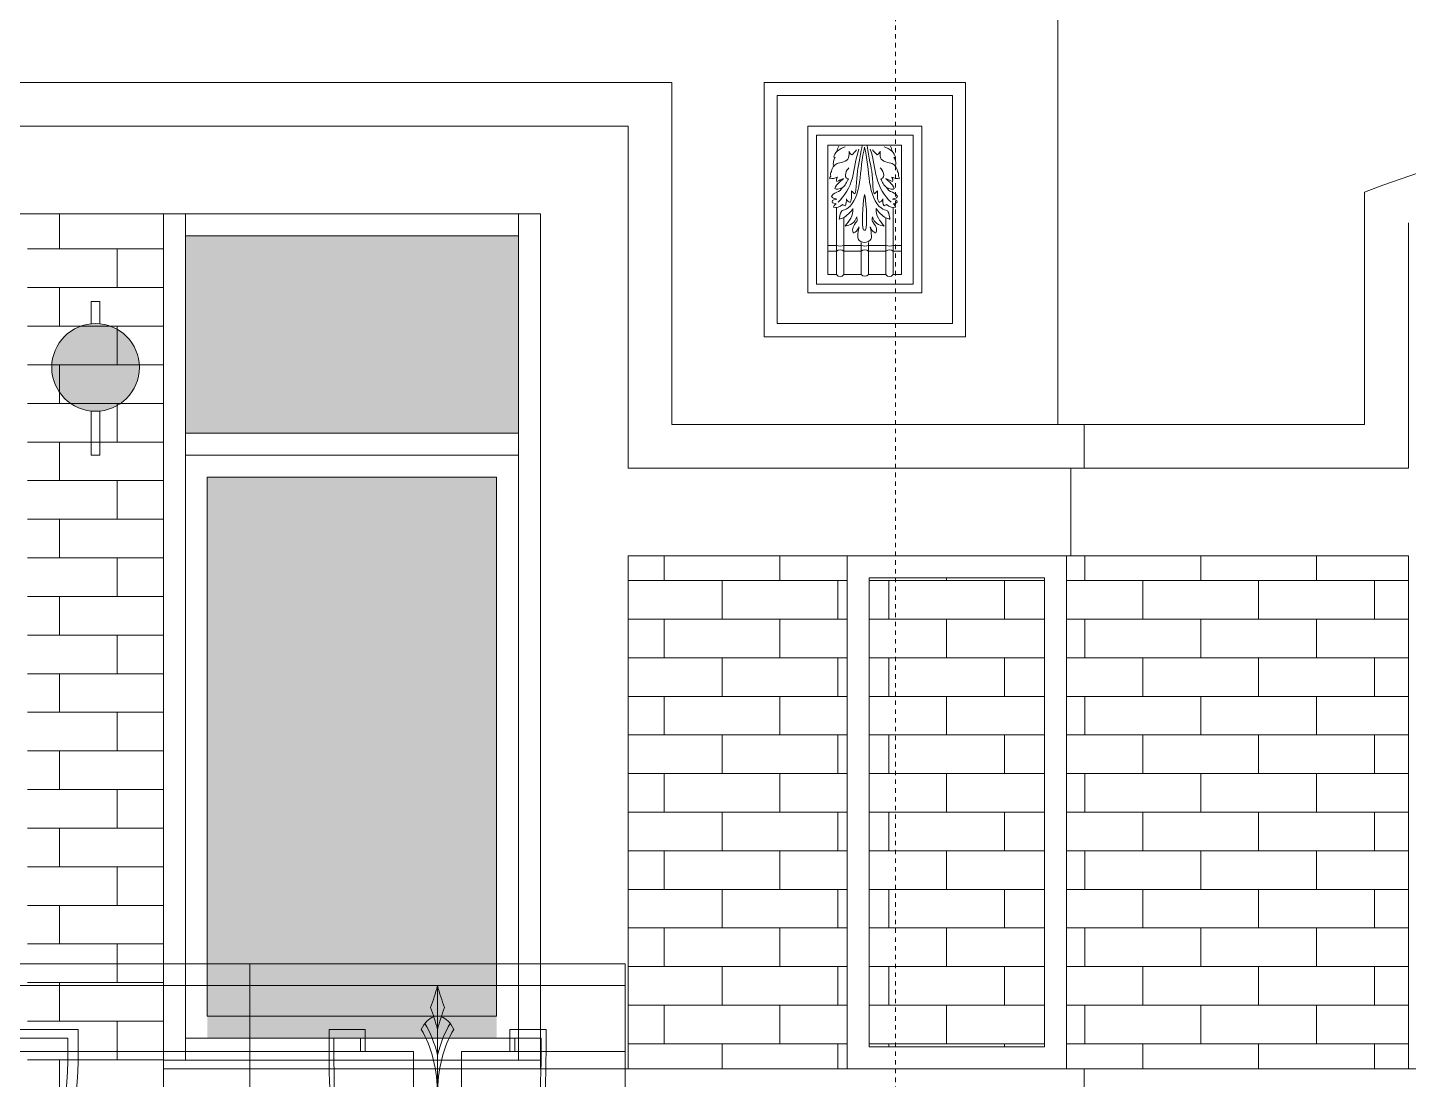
# Model space of a CAD drawing. Header units: millimetres. Extents: x 54 to 1314, y 20 to 614.
# Drawn here: x 598.61 to 630.11, y 195.38 to 219.37 of the extents above; entities that cross this region are included whole.
import ezdxf

# ---------------------------------------------------------------- set-up
doc = ezdxf.new("R2010")
doc.units = ezdxf.units.MM
doc.linetypes.add('CENTER2', pattern=[1.125, 0.75, -0.125, 0.125, -0.125])
for name, color, linetype, lineweight in [('A_ОКНА', 4, 'Continuous', 13), ('A_РАЗМ.ОСНОВНЫЕ', 4, 'Continuous', 13), ('A_УТЕП-ЛЬ', 41, 'Continuous', 15), ('A_ФАСАД', 30, 'Continuous', 15), ('А_КИРПИЧ ОБЛИЦ.', 250, 'Continuous', 30), ('А_МЕТАЛ.ОГРАЖД.', 102, 'Continuous', 18), ('А_ОБЛИЦОВКА КАМЕНЬ', 211, 'Continuous', 20), ('А_ОКНА', 4, 'Continuous', 13), ('А_ПЕРВЫЙ ПЛАН', 102, 'Continuous', 15), ('А_ШТРИХ.ОКОН', 140, 'Continuous', 9), ('А_ШТУКАТУРКА ФАСАД', 7, 'Continuous', 15), ('ОСИ', 40, 'CENTER2', 18)]:
    doc.layers.add(name, color=color, linetype=linetype, lineweight=lineweight)
doc.layers.add('layer 1', color=7, linetype='Continuous')

# ---------------------------------------------------------------- blocks, each defined once
blk = doc.blocks.new('5 реш')
at = {"layer": 'А_МЕТАЛ.ОГРАЖД.', "ltscale": 100}
for p, q in [((7.788, 11), (-7.788, 11)), ((7.788, 10.5), (-7.788, 10.5))]:
    blk.add_line(p, q, dxfattribs=at)
at = {"layer": 'А_МЕТАЛ.ОГРАЖД.', "lineweight": 20, "ltscale": 100}
for p, q in [((-7.788, 11), (7.788, 11)), ((-7.788, 10.5), (7.788, 10.5)), ((0, 10.5), (0, 0)), ((-4.5, 9.5), (-3, 9.5)), ((-4.5, 9.5), (-4.5, 9)), ((-4.3, 9.3), (-3.2, 9.3)), ((-4.3, 9.3), (-4.3, 9)), ((-3.2, 9.3), (-3.2, 9)), ((-3, 9.5), (-3, 9)), ((3, 9.5), (4.5, 9.5)), ((3, 9.5), (3, 9)), ((3.2, 9.3), (4.3, 9.3)), ((3.2, 9.3), (3.2, 9)), ((4.3, 9.3), (4.3, 9)), ((4.5, 9.5), (4.5, 9)), ((-7.788, 9), (-1, 9)), ((-1, 9), (-1, 5.5)), ((1, 9), (7.788, 9)), ((1, 9), (1, 5.5)), ((-5.506, 4), (-5.252, 3.569)), ((5.506, 4), (5.252, 3.569)), ((-5.576, 3.725), (-5.424, 3.468)), ((5.576, 3.725), (5.424, 3.468)), ((-7.788, 1), (7.788, 1))]:
    blk.add_line(p, q, dxfattribs=at)
for centre, radius, start, end in [((-4.039, 12.506), 4.51, 326.2457, 333.5914), ((4.039, 12.506), 4.51, 206.4086, 213.7543), ((-4.039, 7.494), 4.51, 26.4086, 33.7543), ((4.039, 7.494), 4.51, 146.2457, 153.5914), ((0, 8.885), 0.915, 99.783, 137.7598), ((-2, 8), 2.2, 24.62, 47.9372), ((2, 8), 2.2, 132.0628, 155.38), ((0, 8.885), 0.915, 42.2402, 80.217), ((-2, 8), 2, 0, 48.5904), ((2, 8), 2, 131.4096, 180), ((0, -2.354), 10.354, 41.216, 138.784), ((0, -2.893), 10.893, 44.3573, 135.6427), ((0, -5.354), 12.354, 78.3486, 101.6514), ((0, -5.354), 12.154, 79.1592, 100.8409), ((-4.5, 5.5), 3.5, 225.794, 0), ((4.5, 5.5), 3.5, 180, 314.206), ((0, -5.354), 10.354, 41.216, 138.784), ((-4.364, 5.443), 3.357, 227.2792, 351.5094), ((4.364, 5.443), 3.357, 188.4906, 312.7208), ((0, -5.354), 10.854, 120.4807, 129.7499), ((0, -5.354), 10.854, 50.2501, 59.5193), ((0, -5.354), 10.654, 121.5564, 128.5621), ((0, -5.354), 10.654, 51.4379, 58.4436)]:
    blk.add_arc(centre, radius, start, end, dxfattribs=at)
for centre, major_axis, ratio, start_param, end_param in [((0, 9), (0, -7), 0.642857, 4.712389, 7.853982), ((0, 9), (-0.062, 7), 0.614231, 1.565355, 4.706948), ((0, 7), (0, -4), 0.625, 4.776071, 7.7903), ((0, 6.583), (0, -3.583), 0.637973, 4.712389, 7.853982)]:
    blk.add_ellipse(centre, major_axis=major_axis, ratio=ratio, start_param=start_param, end_param=end_param, dxfattribs=at)
blk = doc.blocks.new('фонарь 222')
at = {"layer": 'A_УТЕП-ЛЬ'}
h = blk.add_hatch(color=256, dxfattribs=at)
h.set_gradient(color1=(121, 173, 175), one_color=1, tint=1, name='SPHERICAL')
h.paths.add_polyline_path([(1.1, 2, 1), (-0.9, 2, 1)])
at = {"layer": 'А_ОКНА'}
blk.add_circle((0.1, 2), 1, dxfattribs=at)
at = {"layer": 'А_ПЕРВЫЙ ПЛАН', "lineweight": 13, "ltscale": 100}
for p, q in [((0, 3), (0, 3.5)), ((0, 3.5), (0.2, 3.5)), ((0.2, 3), (0.2, 3.5)), ((0, 1), (0, 0)), ((0.2, 1), (0.2, 0)), ((0, 0), (0.2, 0))]:
    blk.add_line(p, q, dxfattribs=at)
blk = doc.blocks.new('A$C0AB137FA')
at = {"layer": 'layer 1', "color": 7, "lineweight": 0}
for points, knots in [([(0.506, 0.718), (0.506, 0.718), (0.506, 3.67), (0.506, 3.67), (0.506, 3.67), (0.506, 3.67), (2.184, 3.67), (2.184, 3.67), (2.184, 3.67), (2.184, 3.67), (2.184, 0.718), (2.184, 0.718), (2.184, 0.718), (2.184, 0.718), (1.999, 0.718), (1.999, 0.718), (1.999, 0.718), (1.958, 0.651), (1.869, 0.658), (1.831, 0.718), (1.831, 0.718), (1.831, 0.718), (1.435, 0.718), (1.435, 0.718), (1.435, 0.718), (1.388, 0.656), (1.314, 0.672), (1.268, 0.718), (1.268, 0.718), (1.268, 0.718), (0.872, 0.718), (0.872, 0.718), (0.872, 0.718), (0.826, 0.649), (0.746, 0.658), (0.704, 0.718), (0.704, 0.718), (0.704, 0.718), (0.506, 0.718), (0.506, 0.718)], [0, 0, 0, 0, 0.1, 0.1, 0.1, 0.1, 0.2, 0.2, 0.2, 0.2, 0.3, 0.3, 0.3, 0.3, 0.4, 0.4, 0.4, 0.4, 0.5, 0.5, 0.5, 0.5, 0.6, 0.6, 0.6, 0.6, 0.7, 0.7, 0.7, 0.7, 0.8, 0.8, 0.8, 0.8, 0.9, 0.9, 0.9, 0.9, 1, 1, 1, 1]), ([(0.506, 0.718), (0.506, 0.718), (0.506, 3.67), (0.506, 3.67), (0.506, 3.67), (0.506, 3.67), (2.184, 3.67), (2.184, 3.67), (2.184, 3.67), (2.184, 3.67), (2.184, 0.718), (2.184, 0.718), (2.184, 0.718), (2.184, 0.718), (1.999, 0.718), (1.999, 0.718), (1.999, 0.718), (1.958, 0.651), (1.869, 0.658), (1.831, 0.718), (1.831, 0.718), (1.831, 0.718), (1.435, 0.718), (1.435, 0.718), (1.435, 0.718), (1.388, 0.656), (1.314, 0.672), (1.268, 0.718), (1.268, 0.718), (1.268, 0.718), (0.872, 0.718), (0.872, 0.718), (0.872, 0.718), (0.826, 0.649), (0.746, 0.658), (0.704, 0.718), (0.704, 0.718), (0.704, 0.718), (0.506, 0.718), (0.506, 0.718)], [0, 0, 0, 0, 0.1, 0.1, 0.1, 0.1, 0.2, 0.2, 0.2, 0.2, 0.3, 0.3, 0.3, 0.3, 0.4, 0.4, 0.4, 0.4, 0.5, 0.5, 0.5, 0.5, 0.6, 0.6, 0.6, 0.6, 0.7, 0.7, 0.7, 0.7, 0.8, 0.8, 0.8, 0.8, 0.9, 0.9, 0.9, 0.9, 1, 1, 1, 1]), ([(1.163, 3.563), (1.131, 3.522), (1.092, 3.477), (1.055, 3.451), (1.055, 3.451), (1.018, 3.472), (1.01, 3.482), (0.99, 3.532), (0.99, 3.532), (0.99, 3.532), (0.997, 3.424), (0.981, 3.376), (0.981, 3.376), (0.954, 3.293), (0.779, 3.266), (0.718, 3.247), (0.718, 3.247), (0.661, 3.229), (0.583, 3.127), (0.591, 3.064), (0.591, 3.064), (0.568, 3.036), (0.566, 3.01), (0.572, 2.96), (0.572, 2.96), (0.553, 2.934), (0.553, 2.929), (0.555, 2.897), (0.555, 2.897), (0.611, 2.91), (0.663, 2.908), (0.724, 2.937), (0.724, 2.937), (0.706, 2.905), (0.693, 2.881), (0.71, 2.843), (0.71, 2.843), (0.761, 2.857), (0.82, 2.895), (0.862, 2.908), (0.862, 2.908), (0.856, 2.88), (0.694, 2.783), (0.666, 2.679), (0.666, 2.679), (0.691, 2.653), (0.775, 2.668), (0.841, 2.7), (0.841, 2.7), (0.817, 2.665), (0.771, 2.604), (0.709, 2.593), (0.709, 2.593), (0.647, 2.581), (0.603, 2.521), (0.593, 2.496), (0.593, 2.496), (0.613, 2.447), (0.699, 2.44), (0.711, 2.436), (0.711, 2.436), (0.684, 2.435), (0.59, 2.42), (0.602, 2.373), (0.602, 2.373), (0.608, 2.342), (0.671, 2.335), (0.696, 2.33), (0.696, 2.33), (0.662, 2.31), (0.638, 2.273), (0.639, 2.254), (0.639, 2.254), (0.701, 2.223), (0.778, 2.262), (0.844, 2.317), (0.844, 2.317), (0.854, 2.301), (0.869, 2.286), (0.901, 2.288), (0.901, 2.288), (0.929, 2.328), (0.934, 2.399), (0.932, 2.442), (0.932, 2.442), (0.944, 2.406), (0.973, 2.371), (1.015, 2.363), (1.015, 2.363), (1.065, 2.437), (1.044, 2.548), (1.048, 2.628), (1.048, 2.628), (1.056, 2.615), (1.113, 2.56), (1.124, 2.555), (1.124, 2.555), (1.16, 2.606), (1.159, 3.001), (1.193, 3.132), (1.193, 3.132), (1.223, 3.295), (1.292, 3.67), (1.292, 3.67)], [0, 0, 0, 0, 0.038462, 0.038462, 0.038462, 0.038462, 0.076923, 0.076923, 0.076923, 0.076923, 0.115385, 0.115385, 0.115385, 0.115385, 0.153846, 0.153846, 0.153846, 0.153846, 0.192308, 0.192308, 0.192308, 0.192308, 0.230769, 0.230769, 0.230769, 0.230769, 0.269231, 0.269231, 0.269231, 0.269231, 0.307692, 0.307692, 0.307692, 0.307692, 0.346154, 0.346154, 0.346154, 0.346154, 0.384615, 0.384615, 0.384615, 0.384615, 0.423077, 0.423077, 0.423077, 0.423077, 0.461538, 0.461538, 0.461538, 0.461538, 0.5, 0.5, 0.5, 0.5, 0.538462, 0.538462, 0.538462, 0.538462, 0.576923, 0.576923, 0.576923, 0.576923, 0.615385, 0.615385, 0.615385, 0.615385, 0.653846, 0.653846, 0.653846, 0.653846, 0.692308, 0.692308, 0.692308, 0.692308, 0.730769, 0.730769, 0.730769, 0.730769, 0.769231, 0.769231, 0.769231, 0.769231, 0.807692, 0.807692, 0.807692, 0.807692, 0.846154, 0.846154, 0.846154, 0.846154, 0.884615, 0.884615, 0.884615, 0.884615, 0.923077, 0.923077, 0.923077, 0.923077, 0.961538, 0.961538, 0.961538, 0.961538, 1, 1, 1, 1]), ([(0.755, 3.643), (0.734, 3.605), (0.717, 3.566), (0.718, 3.528), (0.718, 3.528), (0.68, 3.488), (0.654, 3.443), (0.643, 3.395), (0.643, 3.395), (0.656, 3.388), (0.654, 3.389), (0.675, 3.385), (0.675, 3.385), (0.627, 3.315), (0.62, 3.245), (0.644, 3.193)], [0, 0, 0, 0, 0.25, 0.25, 0.25, 0.25, 0.5, 0.5, 0.5, 0.5, 0.75, 0.75, 0.75, 0.75, 1, 1, 1, 1]), ([(1.216, 3.576), (1.136, 3.355), (1.124, 3.128), (1.066, 2.92), (1.066, 2.92), (1.008, 2.707), (0.899, 2.516), (0.739, 2.367)], [0, 0, 0, 0, 0.5, 0.5, 0.5, 0.5, 1, 1, 1, 1]), ([(1.345, 1.451), (1.286, 1.445), (1.226, 1.472), (1.198, 1.535), (1.198, 1.535), (1.169, 1.593), (1.22, 1.803), (1.22, 1.803), (1.22, 1.803), (1.22, 1.803), (1.195, 1.755), (1.178, 1.729), (1.178, 1.729), (1.162, 1.703), (1.094, 1.663), (1.085, 1.669), (1.085, 1.669), (1.052, 1.767), (1.086, 1.832), (1.166, 1.93), (1.166, 1.93), (1.185, 1.954), (1.171, 1.993), (1.165, 2.032), (1.165, 2.032), (1.131, 1.897), (1.02, 1.842), (0.9, 1.824), (0.9, 1.824), (0.992, 1.942), (1.096, 2.056), (1.079, 2.225), (1.079, 2.225), (1.038, 2.152), (0.934, 2.047), (0.861, 2.014), (0.861, 2.014), (0.788, 1.981), (0.769, 1.983), (0.769, 1.983), (0.769, 1.983), (0.769, 1.983), (0.785, 2.133), (0.815, 2.158), (0.815, 2.158), (0.823, 2.164), (0.827, 2.175), (0.836, 2.18), (0.836, 2.18), (0.863, 2.194), (0.907, 2.186), (0.97, 2.235), (0.97, 2.235), (1.105, 2.342), (1.191, 2.556), (1.23, 2.823), (1.23, 2.823), (1.265, 3.063), (1.286, 3.401), (1.345, 3.62)], [0, 0, 0, 0, 0.066667, 0.066667, 0.066667, 0.066667, 0.133333, 0.133333, 0.133333, 0.133333, 0.2, 0.2, 0.2, 0.2, 0.266667, 0.266667, 0.266667, 0.266667, 0.333333, 0.333333, 0.333333, 0.333333, 0.4, 0.4, 0.4, 0.4, 0.466667, 0.466667, 0.466667, 0.466667, 0.533333, 0.533333, 0.533333, 0.533333, 0.6, 0.6, 0.6, 0.6, 0.666667, 0.666667, 0.666667, 0.666667, 0.733333, 0.733333, 0.733333, 0.733333, 0.8, 0.8, 0.8, 0.8, 0.866667, 0.866667, 0.866667, 0.866667, 0.933333, 0.933333, 0.933333, 0.933333, 1, 1, 1, 1]), ([(1.345, 1.451), (1.404, 1.445), (1.464, 1.472), (1.492, 1.535), (1.492, 1.535), (1.521, 1.593), (1.47, 1.803), (1.47, 1.803), (1.47, 1.803), (1.47, 1.803), (1.495, 1.755), (1.512, 1.729), (1.512, 1.729), (1.528, 1.703), (1.596, 1.663), (1.605, 1.669), (1.605, 1.669), (1.638, 1.767), (1.604, 1.832), (1.524, 1.93), (1.524, 1.93), (1.505, 1.954), (1.519, 1.993), (1.525, 2.032), (1.525, 2.032), (1.559, 1.897), (1.67, 1.842), (1.79, 1.824), (1.79, 1.824), (1.698, 1.942), (1.594, 2.056), (1.611, 2.225), (1.611, 2.225), (1.652, 2.152), (1.756, 2.047), (1.829, 2.014), (1.829, 2.014), (1.902, 1.981), (1.921, 1.983), (1.921, 1.983), (1.921, 1.983), (1.921, 1.983), (1.905, 2.133), (1.875, 2.158), (1.875, 2.158), (1.867, 2.164), (1.863, 2.175), (1.854, 2.18), (1.854, 2.18), (1.827, 2.194), (1.783, 2.186), (1.72, 2.235), (1.72, 2.235), (1.585, 2.342), (1.499, 2.556), (1.46, 2.823), (1.46, 2.823), (1.425, 3.063), (1.404, 3.401), (1.345, 3.62)], [0, 0, 0, 0, 0.066667, 0.066667, 0.066667, 0.066667, 0.133333, 0.133333, 0.133333, 0.133333, 0.2, 0.2, 0.2, 0.2, 0.266667, 0.266667, 0.266667, 0.266667, 0.333333, 0.333333, 0.333333, 0.333333, 0.4, 0.4, 0.4, 0.4, 0.466667, 0.466667, 0.466667, 0.466667, 0.533333, 0.533333, 0.533333, 0.533333, 0.6, 0.6, 0.6, 0.6, 0.666667, 0.666667, 0.666667, 0.666667, 0.733333, 0.733333, 0.733333, 0.733333, 0.8, 0.8, 0.8, 0.8, 0.866667, 0.866667, 0.866667, 0.866667, 0.933333, 0.933333, 0.933333, 0.933333, 1, 1, 1, 1]), ([(1.527, 3.563), (1.559, 3.522), (1.598, 3.477), (1.635, 3.451), (1.635, 3.451), (1.672, 3.472), (1.68, 3.482), (1.7, 3.532), (1.7, 3.532), (1.7, 3.532), (1.694, 3.424), (1.709, 3.376), (1.709, 3.376), (1.736, 3.293), (1.911, 3.266), (1.972, 3.247), (1.972, 3.247), (2.029, 3.229), (2.107, 3.127), (2.099, 3.064), (2.099, 3.064), (2.122, 3.036), (2.124, 3.01), (2.118, 2.96), (2.118, 2.96), (2.137, 2.934), (2.137, 2.929), (2.135, 2.897), (2.135, 2.897), (2.079, 2.91), (2.027, 2.908), (1.966, 2.937), (1.966, 2.937), (1.984, 2.905), (1.997, 2.881), (1.98, 2.843), (1.98, 2.843), (1.929, 2.857), (1.87, 2.895), (1.828, 2.908), (1.828, 2.908), (1.834, 2.88), (1.996, 2.783), (2.024, 2.679), (2.024, 2.679), (1.999, 2.653), (1.915, 2.668), (1.849, 2.7), (1.849, 2.7), (1.873, 2.665), (1.919, 2.604), (1.981, 2.593), (1.981, 2.593), (2.043, 2.581), (2.087, 2.521), (2.097, 2.496), (2.097, 2.496), (2.077, 2.447), (1.991, 2.44), (1.979, 2.436), (1.979, 2.436), (2.006, 2.435), (2.1, 2.42), (2.088, 2.373), (2.088, 2.373), (2.082, 2.342), (2.019, 2.335), (1.994, 2.33), (1.994, 2.33), (2.029, 2.31), (2.052, 2.273), (2.051, 2.254), (2.051, 2.254), (1.989, 2.223), (1.912, 2.262), (1.846, 2.317), (1.846, 2.317), (1.836, 2.301), (1.821, 2.286), (1.789, 2.288), (1.789, 2.288), (1.761, 2.328), (1.756, 2.399), (1.758, 2.442), (1.758, 2.442), (1.746, 2.406), (1.717, 2.371), (1.675, 2.363), (1.675, 2.363), (1.625, 2.437), (1.646, 2.548), (1.642, 2.628), (1.642, 2.628), (1.634, 2.615), (1.577, 2.56), (1.566, 2.555), (1.566, 2.555), (1.53, 2.606), (1.531, 3.001), (1.497, 3.132), (1.497, 3.132), (1.467, 3.295), (1.398, 3.67), (1.398, 3.67)], [0, 0, 0, 0, 0.038462, 0.038462, 0.038462, 0.038462, 0.076923, 0.076923, 0.076923, 0.076923, 0.115385, 0.115385, 0.115385, 0.115385, 0.153846, 0.153846, 0.153846, 0.153846, 0.192308, 0.192308, 0.192308, 0.192308, 0.230769, 0.230769, 0.230769, 0.230769, 0.269231, 0.269231, 0.269231, 0.269231, 0.307692, 0.307692, 0.307692, 0.307692, 0.346154, 0.346154, 0.346154, 0.346154, 0.384615, 0.384615, 0.384615, 0.384615, 0.423077, 0.423077, 0.423077, 0.423077, 0.461538, 0.461538, 0.461538, 0.461538, 0.5, 0.5, 0.5, 0.5, 0.538462, 0.538462, 0.538462, 0.538462, 0.576923, 0.576923, 0.576923, 0.576923, 0.615385, 0.615385, 0.615385, 0.615385, 0.653846, 0.653846, 0.653846, 0.653846, 0.692308, 0.692308, 0.692308, 0.692308, 0.730769, 0.730769, 0.730769, 0.730769, 0.769231, 0.769231, 0.769231, 0.769231, 0.807692, 0.807692, 0.807692, 0.807692, 0.846154, 0.846154, 0.846154, 0.846154, 0.884615, 0.884615, 0.884615, 0.884615, 0.923077, 0.923077, 0.923077, 0.923077, 0.961538, 0.961538, 0.961538, 0.961538, 1, 1, 1, 1]), ([(1.474, 3.576), (1.554, 3.355), (1.566, 3.128), (1.624, 2.92), (1.624, 2.92), (1.682, 2.707), (1.791, 2.516), (1.951, 2.367)], [0, 0, 0, 0, 0.5, 0.5, 0.5, 0.5, 1, 1, 1, 1]), ([(1.935, 3.643), (1.956, 3.605), (1.973, 3.566), (1.972, 3.528), (1.972, 3.528), (2.01, 3.488), (2.036, 3.443), (2.047, 3.395), (2.047, 3.395), (2.034, 3.388), (2.036, 3.389), (2.015, 3.385), (2.015, 3.385), (2.063, 3.315), (2.07, 3.245), (2.046, 3.193)], [0, 0, 0, 0, 0.25, 0.25, 0.25, 0.25, 0.5, 0.5, 0.5, 0.5, 0.75, 0.75, 0.75, 0.75, 1, 1, 1, 1]), ([(1.345, 2.546), (1.315, 2.463), (1.279, 1.956), (1.309, 1.785), (1.309, 1.785), (1.315, 1.744), (1.33, 1.725), (1.345, 1.727)], [0, 0, 0, 0, 0.5, 0.5, 0.5, 0.5, 1, 1, 1, 1]), ([(1.345, 2.546), (1.375, 2.463), (1.411, 1.956), (1.381, 1.785), (1.381, 1.785), (1.375, 1.744), (1.36, 1.725), (1.345, 1.727)], [0, 0, 0, 0, 0.5, 0.5, 0.5, 0.5, 1, 1, 1, 1])]:
    blk.add_open_spline(points, degree=3, knots=knots, dxfattribs=at)
for points in [[(0.721, 3.532), (0.772, 3.576), (0.846, 3.61), (0.9, 3.629)], [(1.969, 3.532), (1.918, 3.576), (1.844, 3.61), (1.79, 3.629)], [(0.986, 3.149), (0.947, 3.122), (0.836, 2.927), (0.976, 2.902)], [(0.976, 2.902), (0.938, 2.827), (0.907, 2.749), (0.84, 2.7)], [(1.704, 3.149), (1.743, 3.122), (1.854, 2.927), (1.714, 2.902)], [(1.714, 2.902), (1.752, 2.827), (1.783, 2.749), (1.85, 2.7)], [(0.704, 2.254), (0.704, 2.254), (0.704, 1.376), (0.704, 1.376)], [(1.999, 1.376), (1.999, 1.376), (1.999, 2.254), (1.999, 2.254)], [(0.872, 1.376), (0.872, 1.376), (0.872, 2.014), (0.872, 2.014)], [(1.831, 2.014), (1.831, 2.014), (1.831, 1.376), (1.831, 1.376)], [(0.506, 1.376), (0.506, 1.376), (0.704, 1.376), (0.704, 1.376)], [(0.872, 1.376), (0.818, 1.363), (0.759, 1.363), (0.704, 1.376)], [(0.704, 1.376), (0.704, 1.376), (0.704, 1.251), (0.704, 1.251)], [(0.872, 1.251), (0.819, 1.295), (0.757, 1.295), (0.704, 1.251)], [(0.872, 1.376), (0.872, 1.376), (1.268, 1.376), (1.268, 1.376)], [(0.872, 1.251), (0.872, 1.251), (0.872, 1.376), (0.872, 1.376)], [(1.268, 1.451), (1.268, 1.451), (1.268, 1.376), (1.268, 1.376)], [(1.435, 1.376), (1.381, 1.363), (1.322, 1.363), (1.268, 1.376)], [(1.268, 1.376), (1.268, 1.376), (1.268, 1.251), (1.268, 1.251)], [(1.435, 1.251), (1.383, 1.295), (1.321, 1.295), (1.268, 1.251)], [(1.435, 1.376), (1.435, 1.376), (1.435, 1.451), (1.435, 1.451)], [(1.435, 1.376), (1.435, 1.376), (1.831, 1.376), (1.831, 1.376)], [(1.435, 1.251), (1.435, 1.251), (1.435, 1.376), (1.435, 1.376)], [(1.999, 1.376), (1.945, 1.363), (1.886, 1.363), (1.831, 1.376)], [(1.831, 1.376), (1.831, 1.376), (1.831, 1.251), (1.831, 1.251)], [(1.999, 1.251), (1.946, 1.295), (1.884, 1.295), (1.831, 1.251)], [(1.999, 1.376), (1.999, 1.376), (2.184, 1.376), (2.184, 1.376)], [(1.999, 1.251), (1.999, 1.251), (1.999, 1.376), (1.999, 1.376)], [(0.506, 1.251), (0.506, 1.251), (0.704, 1.251), (0.704, 1.251)], [(0.704, 1.251), (0.704, 1.251), (0.704, 0.718), (0.704, 0.718)], [(0.872, 0.718), (0.872, 0.718), (0.872, 1.251), (0.872, 1.251)], [(0.872, 1.251), (0.872, 1.251), (1.268, 1.251), (1.268, 1.251)], [(1.268, 1.251), (1.268, 1.251), (1.268, 0.718), (1.268, 0.718)], [(1.435, 0.718), (1.435, 0.718), (1.435, 1.251), (1.435, 1.251)], [(1.435, 1.251), (1.435, 1.251), (1.831, 1.251), (1.831, 1.251)], [(1.831, 1.251), (1.831, 1.251), (1.831, 0.718), (1.831, 0.718)], [(1.999, 0.718), (1.999, 0.718), (1.999, 1.251), (1.999, 1.251)], [(1.999, 1.251), (1.999, 1.251), (2.184, 1.251), (2.184, 1.251)]]:
    blk.add_open_spline(points, degree=3, dxfattribs=at)

msp = doc.modelspace()

# ---------------------------------------------------------------- hatches: boundary and pattern name
at = {"layer": 'А_КИРПИЧ ОБЛИЦ.', "lineweight": 9}
h = msp.add_hatch(dxfattribs=at)
h.set_pattern_fill('AR-BRSTD', color=41, scale=0.013, style=0)
h.set_pattern_definition([(0, (772.3588, 187.02), (0, 0.8806434), []), (90, (772.3588, 187.02), (-1.3208, 0.880643), [0.880643, -0.880643])])
h.paths.add_polyline_path([(601.709, 187.02), (598.609, 187.02), (598.609, 215.12), (601.709, 215.12)])
h = msp.add_hatch(dxfattribs=at)
h.set_pattern_fill('AR-BRSTD', color=41, scale=0.013, style=0)
h.set_pattern_definition([(0, (611.8093, 181.22), (0, 0.880643), []), (90, (611.8093, 181.22), (-1.3208, 0.880643), [0.88064, -0.88064])])
h.paths.add_polyline_path([(612.309, 195.62), (612.309, 207.32), (617.309, 207.32), (617.309, 195.62)])
h = msp.add_hatch(dxfattribs=at)
h.set_pattern_fill('AR-BRSTD', color=41, scale=0.013, style=0)
h.set_pattern_definition([(0, (621.4093, 181.22), (0, 0.880643), []), (90, (621.4093, 181.22), (-1.3208, 0.880643), [0.88064, -0.88064])])
h.paths.add_polyline_path([(622.309, 195.62), (622.309, 207.32), (630.109, 207.32), (630.109, 195.62)])
h = msp.add_hatch(dxfattribs=at)
h.set_pattern_fill('AR-BRSTD', color=41, scale=0.013, style=0)
h.set_pattern_definition([(0, (742.4093, 181.22), (0, 0.8806434), []), (90, (742.4093, 181.22), (-1.3208, 0.880643), [0.880643, -0.880643])])
h.paths.add_polyline_path([(621.809, 196.12), (621.809, 206.82), (617.809, 206.82), (617.809, 196.12)])
at = {"layer": 'А_ШТРИХ.ОКОН', "ltscale": 100}
h = msp.add_hatch(color=256, dxfattribs=at)
h.set_gradient(color1=(116, 208, 231), one_color=1, tint=1, name='INVCURVED')
h.paths.add_polyline_path([(609.309, 209.12), (602.709, 209.12), (602.709, 196.32), (609.309, 196.32)])
h.paths.add_polyline_path([(602.209, 210.12), (609.809, 210.12), (609.809, 214.62), (602.209, 214.62)])

# ---------------------------------------------------------------- linework, layer by layer
at = {"layer": 'A_ОКНА'}
for p, q in [((602.209, 215.12), (602.209, 195.82)), ((609.809, 215.12), (609.809, 195.82)), ((609.809, 214.62), (602.209, 214.62)), ((602.209, 196.32), (609.809, 196.32))]:
    msp.add_line(p, q, dxfattribs=at)
msp.add_lwpolyline([(609.309, 209.12), (609.309, 196.82), (602.709, 196.82), (602.709, 209.12)], close=True, dxfattribs=at)
at = {"layer": 'A_ФАСАД'}
msp.add_line((601.709, 195.62), (601.709, 215.12), dxfattribs=at)
at = {"layer": 'А_ОБЛИЦОВКА КАМЕНЬ'}
for p, q in [((601.709, 195.82), (610.309, 195.82)), ((601.709, 195.62), (610.309, 195.62))]:
    msp.add_line(p, q, dxfattribs=at)
at = {"layer": 'А_ОКНА'}
for p, q in [((602.209, 210.12), (609.809, 210.12)), ((602.209, 209.62), (609.809, 209.62))]:
    msp.add_line(p, q, dxfattribs=at)
at = {"layer": 'А_ПЕРВЫЙ ПЛАН', "ltscale": 100}
for p, q in [((603.678, 187.02), (603.678, 198.02)), ((612.245, 187.02), (612.245, 198.02))]:
    msp.add_line(p, q, dxfattribs=at)
at = {"layer": 'А_ШТУКАТУРКА ФАСАД', "color": 7}
for p, q in [((622.109, 220.62), (622.109, 210.32)), ((575.509, 218.12), (613.309, 218.12)), ((613.309, 218.12), (613.309, 210.32)), ((576.509, 217.12), (612.309, 217.12)), ((612.309, 217.12), (612.309, 209.32)), ((629.109, 215.62), (629.109, 210.32)), ((578.509, 215.12), (610.309, 215.12)), ((610.309, 195.62), (610.309, 215.12)), ((630.109, 214.92), (630.109, 209.32)), ((629.109, 210.32), (613.309, 210.32)), ((622.709, 210.32), (622.709, 209.32)), ((612.309, 209.32), (630.109, 209.32)), ((622.409, 209.32), (622.409, 207.32)), ((612.309, 207.32), (630.109, 207.32)), ((612.309, 207.32), (612.309, 195.62)), ((630.109, 207.32), (630.109, 195.62))]:
    msp.add_line(p, q, dxfattribs=at)
for points in [[(615.409, 212.32), (620.009, 212.32), (620.009, 218.12), (615.409, 218.12)], [(615.709, 212.62), (619.709, 212.62), (619.709, 217.82), (615.709, 217.82)], [(616.409, 213.32), (619.009, 213.32), (619.009, 217.12), (616.409, 217.12)], [(616.609, 213.52), (618.809, 213.52), (618.809, 216.92), (616.609, 216.92)], [(617.309, 207.32), (622.309, 207.32), (622.309, 195.62), (617.309, 195.62)], [(617.809, 206.82), (621.809, 206.82), (621.809, 196.12), (617.809, 196.12)], [(601.709, 194.62), (622.709, 194.62), (622.709, 195.62), (601.709, 195.62)], [(622.709, 194.62), (665.709, 194.62), (665.709, 195.62), (622.709, 195.62)]]:
    msp.add_lwpolyline(points, close=True, dxfattribs=at)
msp.add_arc((642.909, 178.782), 39.338, 69.4634, 110.5366, dxfattribs=at)
at = {"layer": 'ОСИ', "ltscale": 0.01}
msp.add_line((618.409, 227.82), (618.409, 136.604), dxfattribs=at)

# ---------------------------------------------------------------- block references
msp.add_blockref('A$C0AB137FA', (616.358, 213.021))
at = {"layer": 'A_РАЗМ.ОСНОВНЫЕ'}
msp.add_blockref('фонарь 222', (600.059, 209.62), dxfattribs=at)
for p, xscale in [((594.409, 187.02), 1.19), ((607.961, 187.02), -0.55)]:
    msp.add_blockref('5 реш', p, dxfattribs=dict(at, xscale=xscale))

doc.saveas('drawing.dxf')
